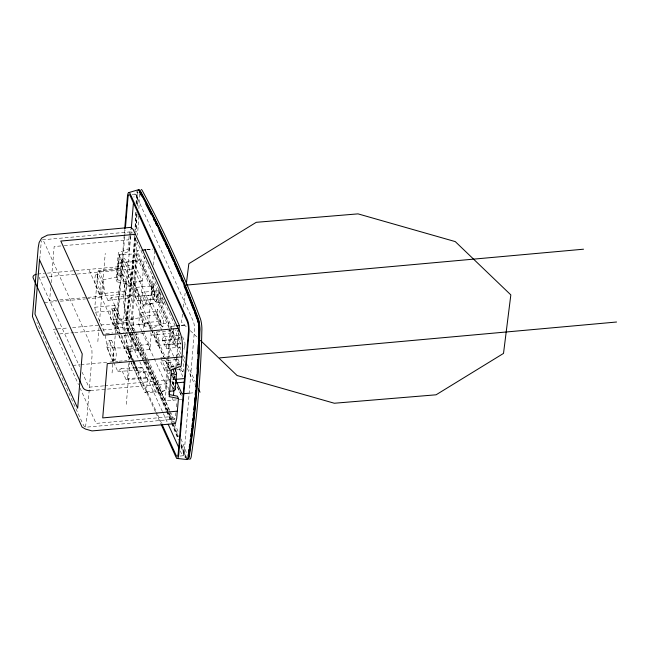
<?xml version="1.0" encoding="UTF-8"?>
<svg xmlns="http://www.w3.org/2000/svg" width="649" height="649" viewBox="0 0 649 649"><rect width="100%" height="100%" fill="white"/><g stroke="black" fill="none" stroke-linecap="round" stroke-linejoin="round"><path stroke-width="0.49" stroke-dasharray="3.25 2.43" d="M94.827 307.253L115.003 305.346L113.786 319.843L114.63 325.652L144.962 392.515L162.623 391.785L165.089 390.292L169.868 333.448L168.383 323.234L161.674 323.908L152.458 303.594L143.745 306.19L143.851 304.503L133.516 281.715L142.115 280.806L132.899 260.492L119.935 262.399L118.532 263.251L118.029 269.286L97.829 271.444L94.827 307.253L95.484 312.177L105.162 333.529M129.159 236.131L128.04 249.111L118.361 252.656L116.098 279.589L125.322 281.431C122.523 298.978 122.669 317.256 132.647 332.686M39.743 259.243L41.122 243.472L41.844 240.763M50.703 287.767L49.608 300.844L58.686 300.025M51.125 282.745L54.167 246.547L63.245 245.728M97.837 341.601L99.013 327.558M99.435 322.545L105.243 253.37M117.071 275.354L118.434 259.194L117.915 258.042L121.063 257.758A3.261 1.833 4.8 0 1 125.038 259.3C130.019 267.429 132.104 276.677 129.768 286.063L126.831 286.225L121.46 275.395L117.071 275.354L116.552 274.202L119.708 273.919A3.261 1.833 4.8 0 1 123.683 275.46L127.812 284.57L128.818 286.047L129.768 286.063M169.762 410.46L128.34 319.17C122.044 308.283 125.987 295.457 126.368 283.727L117.145 281.885L119.408 254.952L118.361 252.656M120.033 275.087L121.387 258.927L123.107 259.592C128.072 267.68 130.092 276.904 127.78 286.241M112.066 372.964L119.473 284.733M124.673 229.47L117.161 318.927A8.729 2.158 84.8 0 0 118.767 330.998L155.476 411.92M124.657 237.055L117.696 319.852A6.871 1.704 84.8 0 0 118.978 329.457L121.055 334.04M124.738 236.041L125.249 229.989M121.744 275.752L123.107 259.592M119.408 254.952L129.078 251.406L130.481 235.4M130.603 236.52L123.651 319.316A6.871 1.704 84.8 0 0 124.933 328.913L127.009 333.505M130.692 235.506L131.195 229.446M133.175 361.655L127.796 349.803L127.942 348.099L136.379 349.154L129.565 334.138M143.745 306.19L133.37 283.418L133.516 281.715M133.272 330.706L130.79 325.23L137.053 250.571L141.02 250.214M113.664 362.28L117.802 371.398L121.103 368.664L126.076 379.616L127.228 378.659L128.697 361.087M128.786 360.114C132.145 350.111 125.849 341.715 123.513 332.621M135.081 331.071L133.824 328.313L132.339 318.091L137.109 261.255L139.584 259.762L168.383 323.234M126.295 404.335L129.832 362.223M133.71 316.104L130.003 360.219L117.867 333.464M136.168 287.361L137.588 290.492A5.614 1.387 84.8 0 1 138.626 298.264A5.614 1.387 84.8 0 1 136.809 299.765L135.39 296.634L136.168 287.361L152.044 285.925L153.57 283.735M142.042 331.696L138.732 324.395L144.411 256.801M162.55 326.958L160.449 324.849L144.573 326.285L140.111 316.436L140.411 312.842L156.287 311.406L157.812 309.216M163.929 304.47L161.828 302.361L145.96 303.789L142.342 295.83L142.65 292.237L158.518 290.801L160.052 288.61M145.96 303.789L146.26 300.195L142.65 292.237M144.573 326.285L144.873 322.691L140.411 312.842M151.128 329.092L148.645 323.616L152.629 276.198M153.553 265.1L154.835 249.849M151.266 295.198L152.044 285.925L153.464 289.065A5.614 1.387 84.8 0 1 154.494 296.828A5.614 1.387 84.8 0 1 152.685 298.329L151.266 295.198L135.39 296.634M144.962 392.515L146.366 391.663L147.583 377.15L127.228 378.659M129.516 351.328L149.895 349.568L151.12 335.071L150.414 330.236M155.979 315L156.287 311.406L160.749 321.255L160.449 324.849L155.979 315L140.111 316.436M158.218 294.395L158.518 290.801L162.136 298.767L161.828 302.361L158.218 294.395L142.342 295.83M156.425 332.004L157.845 335.135A5.614 1.387 84.8 0 1 158.875 342.907A5.614 1.387 84.8 0 1 157.066 344.408L155.646 341.277L156.425 332.004L172.293 330.568L173.827 328.378M181.095 347.093L166.209 348.432L162.599 340.474L162.899 336.88L178.775 335.444L180.3 333.253M166.209 348.432L166.517 344.838L162.899 336.88M170.784 370.384L164.83 370.928L165.13 367.334L161.074 358.378M182.028 399.338L165.154 400.977L168.626 359.611M168.708 358.605L171.085 330.357M171.166 329.343L171.425 326.317L137.053 250.571M171.514 339.841L172.293 330.568L173.721 333.708A5.614 1.387 84.8 0 1 174.751 341.471A5.614 1.387 84.8 0 1 172.942 342.972L171.514 339.841L155.646 341.277M174.013 367.253L171.36 362.126L170.411 362.11L169.454 373.532L167.466 373.719L169.024 379.949M168.172 394.357L168.756 387.38M169.178 382.391L169.511 378.399M170.014 372.412L170.436 367.423L180.114 363.878M173.624 329.351L172.91 337.942A2.88 0.714 84.8 0 0 173.437 341.926L174.751 344.83A8.088 2.004 84.8 0 0 177.364 342.672A8.088 2.004 84.8 0 0 175.871 331.485L175.214 330.033M172.099 389.854L173.202 376.72M174.248 376.185L173.145 389.319L174.119 376.826M178.67 365.014L176.236 359.643L176.463 356.95M174.029 389.043L174.451 383.997M174.962 377.945L175.133 375.925M175.895 366.847L176.569 358.775M176.658 357.769L178.694 333.554M180.884 344.343L178.475 339.038L178.775 335.444L179.976 338.097M176.496 406.882L176.828 402.997M182.807 371.601L180.706 369.492L180.852 367.691M129.24 235.214L130.4 229.056M175.984 412.675L174.759 419.173L85.408 427.253L86.982 416.901L92.061 355.749L91.915 349.697L88.499 339.865L45.828 245.801L43.718 241.331L42.08 239.854L131.439 231.782L133.069 233.251M155.93 392.264L146.715 371.942L138.132 372.591L138.31 370.895L133.751 360.868M182.515 314.189L181.509 322.212L187.358 327.826M183.391 307.172L185.152 293.137M130.96 233.591L131.439 231.782M176.536 356.05L178.069 353.859M126.076 379.616L146.374 378.164L147.583 377.15M97.829 271.444L98.826 270.617L119.57 268.005L123.059 275.703L125.152 291.32L128.226 298.102L131.998 294.971L142.09 317.207L144.24 333.399L149.213 344.351L149.895 349.568M118.029 269.286L119.57 268.005M98.826 270.617L102.98 279.792L104.805 293.372L107.953 300.317L111.255 297.591L131.998 294.971M117.802 371.398L137.629 370.344L141.401 367.22L146.374 378.164M161.674 323.908L150.276 329.262L119.935 262.399M133.37 283.418L142.115 280.806M102.98 279.792L123.059 275.703M111.255 297.591L122.012 321.304L142.09 317.207M132.899 260.492L139.584 259.762M107.953 300.317L128.226 298.102M118.532 263.251L137.109 261.255M143.851 304.503L152.458 303.594M104.805 293.372L125.152 291.32M123.894 335.452L144.24 333.399M128.867 346.404L149.213 344.351M113.786 319.843L132.339 318.091M132.201 194.351L135.179 194.083M64.259 245.63L128.818 239.797M146.982 249.557L152.937 249.021M146.974 249.678L152.929 249.135M118.434 259.194L121.387 258.927M37.585 274.032L44.53 273.399M47.458 273.14L132.428 265.457L178.743 367.553M45.041 276.945L39.143 277.472L79.584 366.612M48.967 276.588L133.986 268.905M96.076 274.673L98.461 274.454M128.745 274.819L130.725 274.641M98.972 293.429A5.346 1.322 84.8 0 0 100.692 292.001A10.457 2.588 84.8 0 0 100.887 287.174A5.346 1.322 84.8 0 0 99.897 282.388L96.806 275.574A5.346 1.322 84.8 0 0 95.444 275.192A10.457 2.588 84.8 0 0 94.892 279.216A5.346 1.322 84.8 0 0 95.882 286.615L98.972 293.429L101.349 293.218A5.346 1.322 84.8 0 0 102.712 293.591A10.457 2.588 84.8 0 0 103.264 289.568A5.346 1.322 84.8 0 0 102.282 282.169L99.183 275.354A5.346 1.322 84.8 0 0 97.829 274.973A10.457 2.588 84.8 0 0 97.269 281.609A5.346 1.322 84.8 0 0 98.259 286.396L101.349 293.218M99.695 294.33L102.08 294.119M59.7 299.927L86.934 297.469M87.948 297.38L124.259 294.094M44.367 302.645L56.406 301.558M60.414 301.201L85.49 298.929M86.495 298.84L101.536 297.485M137.572 300.714L153.448 299.278L155.598 301.55M146.26 300.195L162.136 298.767M111.644 308.973L114.021 308.762M56.414 329.011L53.388 329.286L78.505 384.646M57.428 328.921L68.526 327.915M72.558 327.55L99.8 325.092M100.806 325.003L128.048 322.537M144.873 322.691L160.749 321.255M138.732 324.395L148.653 323.494L151.136 328.97M130.79 325.23L148.645 323.616M115.262 328.637L117.639 328.418M59.603 333.927L73.645 332.661M74.651 332.572L115.773 328.848M181.355 325.303L186.312 324.857M171.425 326.317L175.392 325.96M181.339 325.425L186.304 324.971M108.983 340.636L111.36 340.417M162.599 340.474L178.475 339.038M157.829 345.357L173.705 343.921L175.855 346.193M166.517 344.838L181.395 343.499M112.602 360.3L114.978 360.081M72.834 365.387L79.859 364.754M80.857 364.665L108.943 362.126M109.941 362.037L117.964 361.306M118.97 361.217L126.993 360.495M160.668 357.485L162.648 357.307M166.615 356.95L171.579 356.504M176.236 359.643L160.368 361.079L164.83 370.928M170.411 362.11L168.424 362.288L169.381 362.312L170.379 363.789L172.423 368.283M165.13 367.334L177.039 366.255M176.739 369.849L180.706 369.492M103.662 385.863L88.921 387.193L82.188 372.348M104.643 385.774L174.492 379.454M90.487 390.633L168.521 383.583M172.431 383.226L174.265 383.064M189.67 393.164L193.491 392.815M175.344 423.602L173.04 421.517L170.744 416.65L96.084 423.399L80.184 388.337M179.943 456.069L182.921 455.801M151.12 335.071L169.868 333.448M95.484 312.177L115.7 310.563L125.379 331.915M114.63 325.652L127.155 328.84L133.824 328.313M106.128 333.456L112.869 332.913M116.715 332.604L121.533 332.223M127.796 349.803L136.379 349.154M146.366 391.663L165.089 390.292M121.103 368.664L141.401 367.22M105.414 335.419L107.044 347.686L127.537 348.107L137.629 370.344M138.31 370.895L146.715 371.942M174.759 419.173L173.121 417.705L171.02 413.226M84.857 426.758L83.77 425.776L81.66 421.306L36.904 322.48M190.287 330.633L196.866 336.945M133.913 235.043L176.601 329.019M127.942 348.099L133.337 359.952M182.547 336.79L184.438 340.96A2.88 0.714 84.8 0 1 184.965 344.944M177.015 329.943L177.858 331.785M137.093 253.548L180.844 349.981M183.343 355.49L185.014 359.165M187.512 364.673L195.43 382.123M180.771 353.81L135.349 253.702L119.1 255.171L170.436 368.308M183.269 359.319L184.941 362.994M187.439 368.502L194.522 384.119M179.57 355.774L178.8 354.07A2.88 0.714 84.8 0 0 177.867 354.833A9.63 2.385 84.8 0 0 177.623 357.753M128.04 249.111L129.078 251.406M177.753 358.735L180.195 364.105M179.7 365.144L178.15 361.728A2.88 0.714 84.8 0 1 177.623 359.148M180.089 365.995L182.41 371.114A2.88 0.714 84.8 0 0 183.343 370.352A9.63 2.385 84.8 0 0 183.586 366.028A2.88 0.714 84.8 0 0 183.059 363.448M179.165 368.478L183.764 378.618M174.2 376.607L175.449 379.373M151.55 329.887L170.184 370.952M172.666 376.428L174.321 380.079M177.639 387.38L181.777 396.507M151.542 330L170.176 371.074M172.658 376.55L174.313 380.2M177.209 386.585L181.769 396.62M171.831 381.588L174.313 387.055M125.322 281.431L126.368 283.727M171.06 384.443L173.105 388.946M142.456 332.604L168.545 390.106M172.269 398.316L173.096 400.141M116.098 279.589L117.145 281.885M135.495 331.988L147.599 358.662M148.013 359.587L162.623 391.785M133.686 331.615L165.154 400.977M133.069 333.61L145.206 360.365M145.627 361.29L168.651 412.034M169.065 412.959L170.744 416.65M127.155 328.84L129.159 333.253M127.423 334.422L139.494 361.022M139.916 361.939L167.385 422.491M180.284 450.925L181.947 454.592A6.871 1.704 84.8 0 0 184.186 452.742L194.449 330.56A6.871 1.704 84.8 0 0 193.175 320.963L136.152 195.284A6.871 1.704 84.8 0 0 133.913 197.134M121.477 334.957L157.269 413.851M157.683 414.768L161.431 423.026M133.589 362.564L138.132 372.591M155.898 412.845L160.903 423.878M89.213 270.317L117.445 332.539M131.236 362.937L142.326 387.38M107.044 347.686L113.251 361.363M178.199 332.58L179.935 336.547M125.638 333.821L127.537 348.107M122.012 321.304L123.391 331.68M115.003 305.346L115.7 310.563M159.735 290.468A9.63 2.385 84.8 0 0 159.605 293.9A2.88 0.714 84.8 0 0 160.133 296.479L163.54 303.983A2.88 0.714 84.8 0 0 164.27 304.186A9.63 2.385 84.8 0 0 164.668 301.347M179.862 337.139A9.63 2.385 84.8 0 0 179.862 338.543A2.88 0.714 84.8 0 0 180.39 341.123M184.9 344.797A9.63 2.385 84.8 0 1 184.462 348.683M184.527 348.829A2.88 0.714 84.8 0 1 183.797 348.627M145.66 359.757A2459.288 1378.776 4.8 0 0 130.887 331.233A10.279 2.547 84.8 0 1 128.989 317.012A1374.541 1086.118 -24.4 0 0 137.117 242.272M146.114 360.674A2459.288 1378.776 4.8 0 1 169.162 410.217M169.559 411.142A2459.288 1378.776 4.8 0 1 174.248 422.183M174.63 423.107A2459.288 1378.776 4.8 0 1 178.418 432.348M181.022 438.862A2459.288 1378.776 4.8 0 1 187.115 454.681M129.378 332.304A2459.288 1378.776 4.8 0 1 143.234 359.051M144.589 361.769A2459.288 1378.776 4.8 0 1 167.182 410.395M167.58 411.32A2459.288 1378.776 4.8 0 1 172.261 422.361M172.65 423.286A2459.288 1378.776 4.8 0 1 178.297 437.183M180.86 443.689A2459.288 1378.776 4.8 0 1 186.174 457.659M187.504 458.332A9.484 2.345 84.8 0 1 186.182 456.693A2451.8 1374.574 4.8 0 0 180.868 442.723M129.987 332.523A2451.8 1374.574 4.8 0 1 143.81 359.27M145.173 362.004A2451.8 1374.574 4.8 0 1 168.399 412.261M168.789 413.178A2451.8 1374.574 4.8 0 1 173.421 424.178M173.794 425.095A2451.8 1374.574 4.8 0 1 178.305 436.209M186.514 458.421A9.484 2.345 84.8 0 1 185.184 456.782A2451.8 1374.574 4.8 0 0 180.957 445.603M128.997 332.613A2451.8 1374.574 4.8 0 1 142.821 359.359M143.275 360.268A2451.8 1374.574 4.8 0 1 166.615 410.517M167.012 411.434A2451.8 1374.574 4.8 0 1 171.669 422.434M172.05 423.351A2451.8 1374.574 4.8 0 1 178.418 439.089M129.338 334.17A2459.288 1378.776 4.8 0 1 142.683 360.033M143.599 361.858A2459.288 1378.776 4.8 0 1 166.185 410.484M166.582 411.409A2459.288 1378.776 4.8 0 1 171.271 422.458M171.652 423.375A2459.288 1378.776 4.8 0 1 178.41 440.063M180.957 446.577A2459.288 1378.776 4.8 0 1 185.184 457.748M127.91 331.501A10.279 2.547 84.8 0 1 126.02 317.28A1374.541 1086.118 -24.4 0 0 134.546 236.52M139.324 193.994A1374.541 1086.118 -24.4 0 1 138.854 210.065M138.61 216.101A1374.541 1086.118 -24.4 0 1 137.588 235.238M128.9 331.412A10.279 2.547 84.8 0 1 127.009 317.191A1374.541 1086.118 -24.4 0 0 135.544 236.431M137.077 204.216A1374.541 1086.118 -24.4 0 0 137.337 194.181A10.279 2.547 84.8 0 1 137.815 191.358M136.712 214.267A1374.541 1086.118 -24.4 0 1 135.795 232.399M129.037 330.747A9.484 2.345 84.8 0 1 127.277 317.523A1367.054 1080.204 -24.4 0 0 135.706 238.191M137.28 205.993A1367.054 1080.204 -24.4 0 0 137.572 194.951A9.484 2.345 84.8 0 1 138.018 192.266M136.988 214.032A1367.054 1080.204 -24.4 0 1 136.087 232.164M136.355 204.07A1367.054 1080.204 -24.4 0 0 136.582 195.041A9.484 2.345 84.8 0 1 137.247 191.747M136.079 212.118A1367.054 1080.204 -24.4 0 1 135.211 230.233M134.781 237.291A1367.054 1080.204 -24.4 0 1 126.287 317.612A9.484 2.345 84.8 0 0 128.04 330.836M136.12 203.299A1374.541 1086.118 -24.4 0 0 136.347 194.27A10.279 2.547 84.8 0 1 136.817 191.447M135.803 212.345A1374.541 1086.118 -24.4 0 1 134.919 230.468M153.375 284.708L152.653 293.299A2.88 0.714 84.8 0 0 153.18 297.283L154.494 300.187A8.088 2.004 84.8 0 0 157.107 298.029A8.088 2.004 84.8 0 0 155.622 286.85L154.3 283.938A2.88 0.714 84.8 0 0 153.375 284.708M162.802 318.805L158.543 309.427A2.88 0.714 84.8 0 0 157.618 310.19A9.63 2.385 84.8 0 0 157.366 314.514A2.88 0.714 84.8 0 0 157.902 317.085L162.161 326.471A2.88 0.714 84.8 0 0 163.086 325.709A9.63 2.385 84.8 0 0 163.329 321.385A2.88 0.714 84.8 0 0 162.802 318.805M117.842 316.477L114.751 309.662A5.346 1.322 84.8 0 0 113.388 309.281A10.457 2.588 84.8 0 0 112.837 315.917A5.346 1.322 84.8 0 0 113.818 320.703L116.917 327.518A5.346 1.322 84.8 0 0 118.272 327.899A10.457 2.588 84.8 0 0 118.824 323.875A5.346 1.322 84.8 0 0 117.842 316.477M115.457 316.696L112.366 309.873A5.346 1.322 84.8 0 0 111.011 309.5A10.457 2.588 84.8 0 0 110.46 313.524A5.346 1.322 84.8 0 0 111.441 320.922L114.532 327.737A5.346 1.322 84.8 0 0 116.26 326.309A10.457 2.588 84.8 0 0 116.447 321.482A5.346 1.322 84.8 0 0 115.457 316.696M115.181 348.14L112.09 341.317A5.346 1.322 84.8 0 0 110.728 340.944A10.457 2.588 84.8 0 0 110.176 347.572A5.346 1.322 84.8 0 0 111.166 352.366L114.256 359.181A5.346 1.322 84.8 0 0 115.611 359.562A10.457 2.588 84.8 0 0 116.163 355.53A5.346 1.322 84.8 0 0 115.181 348.14M112.804 348.351L109.705 341.536A5.346 1.322 84.8 0 0 108.351 341.155A10.457 2.588 84.8 0 0 107.799 345.187A5.346 1.322 84.8 0 0 108.781 352.577L111.871 359.4A5.346 1.322 84.8 0 0 113.599 357.972A10.457 2.588 84.8 0 0 113.786 353.145A5.346 1.322 84.8 0 0 112.804 348.351"/><path stroke-width="0.97" d="M178.434 398.494L169.211 396.653L171.474 369.719L181.152 366.174C182.126 353.583 184.689 340.019 178.15 328.418L135.454 234.305L133.159 229.438L130.847 227.353L47.564 235.092L41.682 238.061L39.118 242.548L38.25 247.374L32.45 316.477L36.936 328.094L82.058 427.074L85.49 429.07L92.012 430.92L175.344 423.602L176.698 418.491L178.434 398.494L177.396 396.198L169.097 394.543M124.754 228.464L127.455 196.306A8.729 2.158 84.8 0 1 130.271 193.97L187.431 319.957A8.729 2.158 84.8 0 1 189.037 332.028L178.735 454.649A8.729 2.158 84.8 0 1 175.92 456.977L161.317 424.795M125.419 227.969L127.958 197.677A6.871 1.704 84.8 0 1 130.198 195.82L187.22 321.498A6.871 1.704 84.8 0 1 188.494 331.104L178.24 453.278A6.871 1.704 84.8 0 1 176.001 455.136L161.844 423.943M131.285 228.44L133.491 202.188M173.526 395.095L173.948 390.049M175.555 370.887L175.806 367.853M178.856 331.534L179.367 325.482L145.003 249.735M175.214 389.595L176.577 373.435M186.279 284.148L188.835 263.697L256.258 222.315L358.029 213.87L455.265 241.598L510.836 294.897L503.51 353.413L436.079 394.803L334.316 403.24L237.08 375.511L200.517 340.449M129.086 192.502L138.261 189.792A10.279 2.547 84.8 0 1 139.665 191.52A2459.288 1378.776 4.8 0 1 196.939 317.767A10.279 2.547 84.8 0 1 198.829 331.988A1374.541 1086.118 -24.4 0 1 188.502 455.006A10.279 2.547 84.8 0 1 186.579 459.484L177.112 458.454M135.454 234.305L60.803 241.055L103.499 335.168L178.15 328.418M142.017 250.125L145.984 249.768M186.158 285.122L583.516 249.2M176.382 325.871L179.359 325.603M181.931 356.861L107.28 363.61L102.72 417.907L177.372 411.158M219.719 357.883L616.55 322.018M171.49 373.873L174.5 373.159L172.829 369.184M171.02 375.106L174.175 374.822A3.261 1.833 4.8 0 0 176.496 372.713L174.427 368.161M183.764 378.618L175.449 379.373L182.02 393.854L188.713 393.245M175.181 382.983L184.405 382.147M169.665 391.266L172.812 390.982A3.261 1.833 4.8 0 0 175.141 388.881M198.351 388.548L200.014 392.223M168.213 424.324L178.621 447.258M36.093 274.284A6.165 3.456 4.8 0 0 33.188 278.015L82.975 387.729A6.165 3.456 4.8 0 0 90.487 390.633M189.557 459.208A10.279 2.547 84.8 0 0 191.479 454.73A1374.541 1086.118 -24.4 0 0 201.807 331.72A10.279 2.547 84.8 0 0 199.916 317.499A2459.288 1378.776 4.8 0 0 142.634 191.252A10.279 2.547 84.8 0 0 141.239 189.516M186.636 458.519A10.279 2.547 84.8 0 0 189.492 454.917A1374.541 1086.118 -24.4 0 0 199.819 331.899A10.279 2.547 84.8 0 0 197.929 317.677A2459.288 1378.776 4.8 0 0 140.655 191.431A10.279 2.547 84.8 0 0 138.042 190.701M187.504 458.332A9.484 2.345 84.8 0 0 189.257 454.138A1367.054 1080.204 -24.4 0 0 199.551 331.566A9.484 2.345 84.8 0 0 197.799 318.351A2451.8 1374.574 4.8 0 0 140.655 192.396A9.484 2.345 84.8 0 0 139.324 190.757M188.267 454.227A9.484 2.345 84.8 0 1 188.007 456.133M198.391 338.681A1367.054 1080.204 -24.4 0 0 198.562 331.655A9.484 2.345 84.8 0 0 198.391 324.995M198.205 344.708A1367.054 1080.204 -24.4 0 1 197.856 353.754M197.572 359.797A1367.054 1080.204 -24.4 0 1 197.077 368.859M196.696 374.895A1367.054 1080.204 -24.4 0 1 196.428 378.862M196.144 382.829A1367.054 1080.204 -24.4 0 1 195.844 386.804M195.527 390.779A1367.054 1080.204 -24.4 0 1 195.195 394.754M194.935 397.732A1367.054 1080.204 -24.4 0 1 194.473 402.704M194.189 405.69A1367.054 1080.204 -24.4 0 1 193.8 409.673M193.491 412.65A1367.054 1080.204 -24.4 0 1 193.175 415.611M192.85 418.581A1367.054 1080.204 -24.4 0 1 192.631 420.56M192.291 423.529A1367.054 1080.204 -24.4 0 1 191.95 426.498M191.706 428.478A1367.054 1080.204 -24.4 0 1 191.35 431.447M191.098 433.427A1367.054 1080.204 -24.4 0 1 190.725 436.396M190.335 439.365A1367.054 1080.204 -24.4 0 1 190.076 441.344M189.67 444.322A1367.054 1080.204 -24.4 0 1 189.265 447.291M188.981 449.27A1367.054 1080.204 -24.4 0 1 188.559 452.248M197.118 319.194A9.484 2.345 84.8 0 1 197.945 322.237M139.657 192.485A2451.8 1374.574 4.8 0 1 141.563 196.047M145.79 204.062A2451.8 1374.574 4.8 0 1 151.298 214.762M153.545 219.232A2451.8 1374.574 4.8 0 1 154.438 221.017M155.346 222.834A2451.8 1374.574 4.8 0 1 156.693 225.568M158.932 230.127A2451.8 1374.574 4.8 0 1 164.181 241.071M165.041 242.896A2451.8 1374.574 4.8 0 1 167.596 248.38M168.44 250.206A2451.8 1374.574 4.8 0 1 173.413 261.182M174.224 263.015A2451.8 1374.574 4.8 0 1 180.195 276.75M180.974 278.583A2451.8 1374.574 4.8 0 1 182.134 281.333M184.04 285.925A2451.8 1374.574 4.8 0 1 185.549 289.592M185.93 290.517A2451.8 1374.574 4.8 0 1 193.645 310.052M194.351 311.918A2451.8 1374.574 4.8 0 1 196.801 318.44M39.532 259.819L34.973 314.116L77.669 408.221L82.228 353.924L39.532 259.819"/></g></svg>
